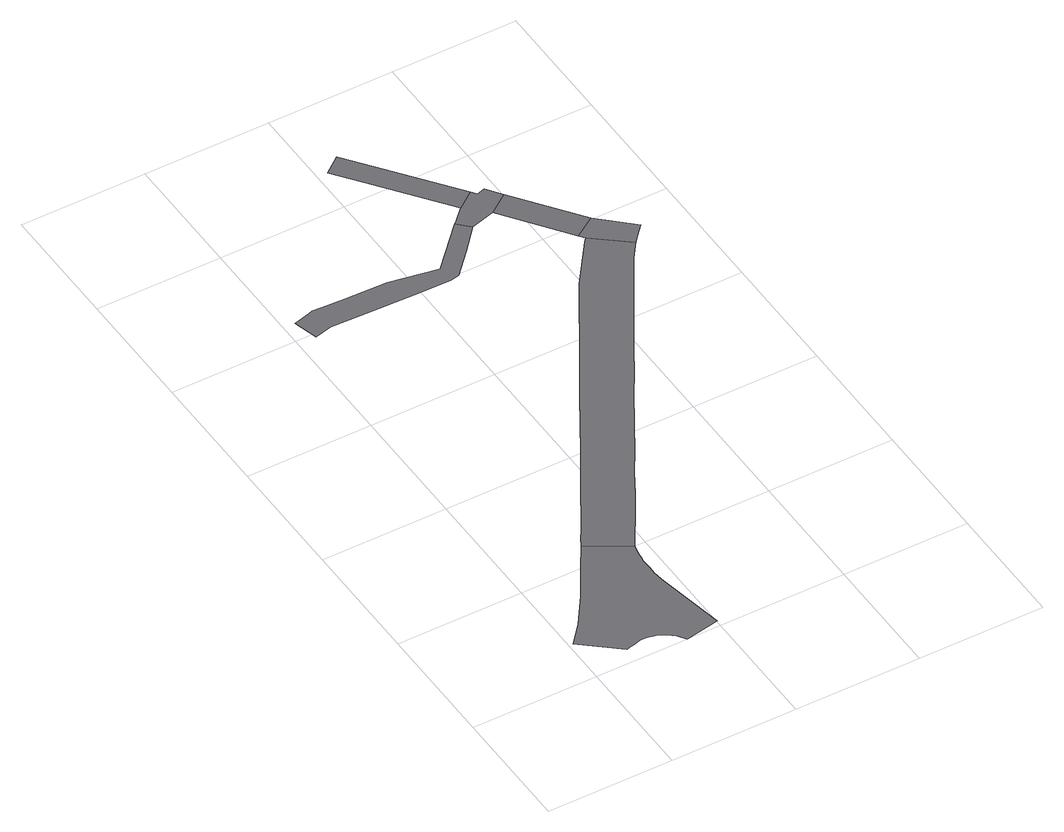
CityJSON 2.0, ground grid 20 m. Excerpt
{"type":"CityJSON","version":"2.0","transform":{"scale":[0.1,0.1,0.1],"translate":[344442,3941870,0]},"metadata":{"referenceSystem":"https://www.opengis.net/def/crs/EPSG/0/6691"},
"CityObjects":{
"road1":{"type":"Road","geometry":[{"type":"MultiSurface","lod":"1","boundaries":[[[0,1,2,3,4,5,6,7,8,9,10,11,12,13,14,15,16,17,18,19,20,21,22,23,24,25,26,27,28,29,30,31,32,33]]]}]},
"road2":{"type":"Road","attributes":{"RoadStructureAttribute.sectionType":"1"},"geometry":[{"type":"MultiSurface","lod":"1","boundaries":[[[34,35,36,37,38,39,40,41,42,43,44,45,46,47,48,49]]]}]},
"road3":{"type":"Road","attributes":{"RoadStructureAttribute.sectionType":"1"},"geometry":[{"type":"MultiSurface","lod":"1","boundaries":[[[50,51,52,53,54,55,56,57,58,59,60,61,13,12,62,63,64,65,66,67,68,69,70,71,72,73,74,75,76]]]}]},
"road4":{"type":"Road","attributes":{"RoadStructureAttribute.sectionType":"1"},"geometry":[{"type":"MultiSurface","lod":"1","boundaries":[[[77,78,79,80,81,82]]]}]},
"road5":{"type":"Road","geometry":[{"type":"MultiSurface","lod":"1","boundaries":[[[83,84,85,82,81,86,49,48,87]]]}]},
"road6":{"type":"Road","attributes":{"RoadStructureAttribute.sectionType":"1"},"geometry":[{"type":"MultiSurface","lod":"1","boundaries":[[[83,87,88,89]]]}]},
"road7":{"type":"Road","geometry":[{"type":"MultiSurface","lod":"1","boundaries":[[[88,76,75,90,91,89]]]}]}
},
"vertices":[
[201,10,0],[180,124,0],[179,133,0],[178,139,0],[178,145,0],[178,153,0],[178,160,0],[178,168,0],[179,176,0],[180,183,0],[181,189,0],[183,196,0],[183,199,0],[120,238,0],[97,202,0],[66,151,0],[34,105,0],[7,74,0],[65,25,0],[71,28,0],[79,29,0],[85,31,0],[91,32,0],[99,32,0],[106,31,0],[108,30,0],[114,29,0],[121,26,0],[127,22,0],[133,17,0],[138,13,0],[141,9,0],[146,1,0],[147,0,0],
[248,823,0],[172,837,0],[104,838,0],[68,840,0],[52,841,0],[46,839,0],[19,832,0],[29,793,0],[57,800,0],[103,798,0],[200,796,0],[248,795,0],[263,798,0],[297,834,0],[331,872,0],[313,890,0],
[447,765,0],[396,696,0],[313,558,0],[305,545,0],[276,498,0],[248,451,0],[220,404,0],[197,366,0],[174,328,0],[152,291,0],[135,263,0],[129,254,0],[193,215,0],[216,252,0],[239,290,0],[261,328,0],[284,365,0],[312,412,0],[317,420,0],[340,459,0],[369,506,0],[389,540,0],[488,702,0],[488,703,0],[502,722,0],[507,728,0],[453,772,0],
[278,1049,0],[245,1092,0],[217,1071,0],[250,1028,0],[337,914,0],[365,935,0],
[402,907,0],[385,930,0],[372,926,0],[318,895,0],[370,883,0],
[446,781,0],[480,803,0],
[517,740,0],[531,755,0]
]}
